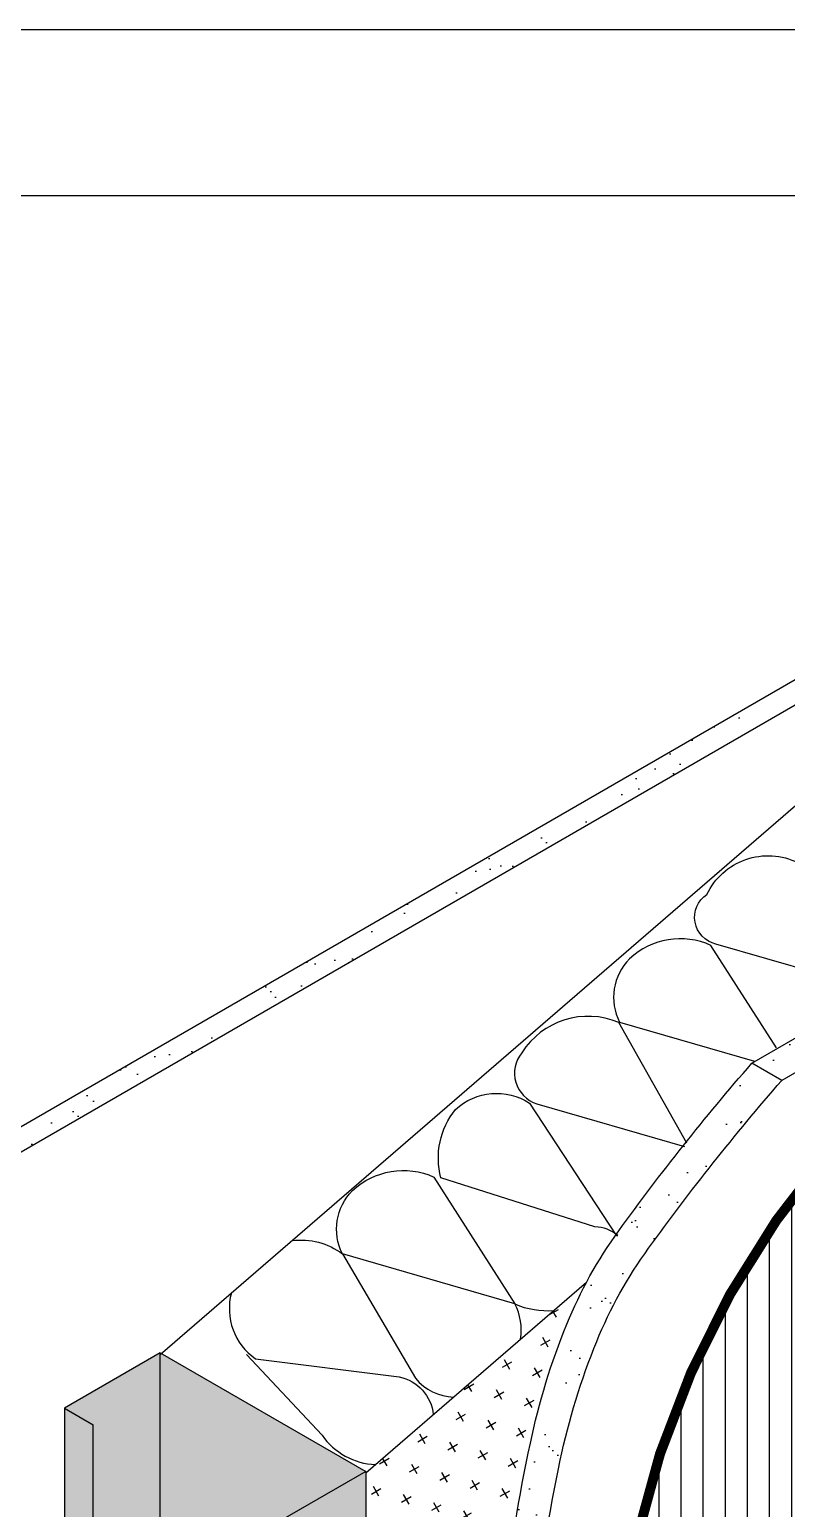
# Model space of a CAD drawing. Extents: x 0 to 51, y -0.2 to 65.8.
# Drawn here: x 12.3 to 19.15, y 52.47 to 65.85 of the extents above; entities that cross this region are included whole.
import ezdxf

# ---------------------------------------------------------------- set-up
doc = ezdxf.new("R2010")
doc.units = 0
doc.header["$LTSCALE"] = 1.5
doc.header["$MEASUREMENT"] = 0
doc.linetypes.add('DASHED', pattern=[0.75, 0.5, -0.25])
doc.layers.get('DEFPOINTS').update_dxf_attribs({"linetype": 'CONTINUOUS'})
for name, color, linetype in [('INSULATION', 40, 'CONTINUOUS'), ('STRUCTURE', 252, 'CONTINUOUS'), ('STRUCTURE_SHADING', 254, 'CONTINUOUS'), ('TYVEK', 160, 'DASHED'), ('W', 7, 'CONTINUOUS')]:
    doc.layers.add(name, color=color, linetype=linetype)
pattern_1 = [(37.50000000000001, (106.1620206132676, 3.387939527918896), (-0.01574833952740204, 0.4817059422532897), [0, -0.38, 0, -0.425, 0, -0.40625]), (7.499999999999999, (106.1620206132676, 3.387939527918896), (0.4424441763169318, 0.7055365163074351), [0, -0.205, 0, -0.3425, 0, -0.13125]), (327.5, (105.8545206132676, 3.387939527918896), (0.7785354654378738, 0.001414763384241124), [0, -0.125, 0, -0.45, 0, -0.5875]), (317.5, (105.8545206132676, 3.387939527918896), (0.7515316511430733, 0.2194188912335623), [0, -0.0625, 0, -0.295, 0, -0.3375])]

msp = doc.modelspace()

# ---------------------------------------------------------------- hatches: boundary and pattern name
at = {"layer": 'INSULATION', "linetype": 'CONTINUOUS'}
h = msp.add_hatch(dxfattribs=at)
h.set_pattern_fill('CROSS', color=256, scale=0.8, angle=30, style=0)
h.set_pattern_definition([(30, (106.1620206132676, 3.387939527918896), (0.07320508075688777, 0.2732050807568878), [0.1, -0.3]), (120, (106.2303218834568, 3.369638257729676), (-0.2732050807568877, 0.07320508075688778), [0.09999999999999988, -0.2999999999999995])])
h.paths.add_polyline_path([(16.83552015420069, 53.06008281279224, -0.04506024657635373), (17.16535616292914, 54.13543336054689, -0.02613215108120839), (17.34384904202179, 54.51464835207209), (15.34528011567288, 52.78876314595549), (15.34528011567288, 48.83095442401702, 0.01378504755350155), (15.86672125420152, 49.53523405468882, 0.05565526587535749), (16.19564605519265, 50.13939632931945, 0.02091384948871565), (16.39206275847847, 50.68502447485158, 0.04479910819463601), (16.58961337166038, 51.59323379917341, -0.02073115222964427)])
at = {"layer": 'STRUCTURE', "linetype": 'CONTINUOUS'}
h = msp.add_hatch(dxfattribs=at)
h.set_pattern_fill('AR-SAND', color=256, scale=0.25, style=0)
h.set_pattern_definition(pattern_1)
h.paths.add_polyline_path([(23.3395711400328, 62.10903702115419), (23.14099391069398, 62.22532851201645), (10.41934127631632, 54.88047893902188), (10.61791850565513, 54.7641874481596)])
h = msp.add_hatch(dxfattribs=at)
h.set_pattern_fill('AR-SAND', color=256, scale=0.25, style=0)
h.set_pattern_definition(pattern_1)
h.paths.add_polyline_path([(16.86024631034302, 51.43698379917341, -0.02073115222964427), (17.10615309288333, 52.90383281279224, -0.04506024657635373), (17.43598910161178, 53.97918336054689, -0.06032015627787331), (17.90534220913217, 54.8218943387817, -0.02256722528568555), (19.1092249378343, 56.3385624075384), (18.83859199915169, 56.4948124075384, 0.02256722528565227), (17.63470927045122, 54.97814433878403, 0.06032015627807897), (17.16535616292897, 54.13543336054652, 0.04506024657631969), (16.83552015420079, 53.06008281279268, 0.02073115222964958), (16.58961337166038, 51.59323379917347, -0.04479910819462923), (16.39206275847854, 50.68502447485177, -0.0209138494887252), (16.19564605519265, 50.13939632931937, -0.05565526587534104), (15.86672125420159, 49.53523405468896, -0.01612494577826756), (15.25296494511403, 48.71432901744614, -0.03370422444087456), (14.74549472599325, 48.16037313321444), (13.72044409277537, 47.18262817420068), (13.22949007315731, 46.91473419470866), (13.50012301183996, 46.75848419470866), (13.99107703145789, 47.02637817420068), (15.01612766467589, 48.00412313321444, 0.03370422444086479), (15.52359788379654, 48.55807901744597, 0.01612494577826873), (16.13735419288416, 49.37898405468882, 0.05565526587535749), (16.46627899387529, 49.98314632931945, 0.02091384948871565), (16.66269569716111, 50.52877447485158, 0.04479910819463601)])
h.paths.add_polyline_path([(26.22177564621803, 60.4449954736486), (25.93657418452433, 60.6009839408835), (18.83859199915169, 56.4948124075384), (19.10922493783428, 56.3385624075384)])
at = {"layer": 'STRUCTURE_SHADING', "linetype": 'CONTINUOUS'}
h = msp.add_hatch(color=256, dxfattribs=at)
h.paths.add_polyline_path([(15.34528011567288, 52.80194103234714), (14.47925471188844, 52.30194103234702), (14.47925471188844, 47.90641998861562), (14.74549472599325, 48.16037313321444, 0.03370422444086459), (15.2529649451139, 48.71432901744597, 0.002339378220420443), (15.34528011567288, 48.83095442401702)])
h.paths.add_polyline_path([(14.47925471188844, 52.30194103234702), (14.21944709075311, 52.45194103234703), (14.21944709075311, 47.65860238463933), (14.47925471188844, 47.9064199886156)], flags=17)
h.paths.add_polyline_path([(14.21944709075311, 52.45194103234703), (14.47925471188845, 52.30194103234702), (15.34528011567288, 52.80194103234711), (13.49569710729011, 53.86979828012536), (13.48655158172394, 53.86190056538123), (13.48655158172393, 47.05500238226259), (13.72044409277528, 47.18262817420068), (14.21944709075311, 47.65860238463934)])
h.paths.add_polyline_path([(13.48655158172394, 53.87507845177289), (12.62052617793961, 53.37507845177283), (12.88033379907494, 53.22507845177284), (12.88033379907494, 39.73340068612219), (13.22949007315732, 39.93498615495291), (13.22949007315731, 46.91473419470866), (13.48655158172393, 47.05500238226259)])
h.paths.add_polyline_path([(12.88033379907495, 53.22507845177284), (12.62052617793963, 53.37507845177281), (12.62052617793961, 39.58340068612194), (12.88033379907494, 39.43340068612194)])
at = {"layer": 'TYVEK', "linetype": 'CONTINUOUS'}
h = msp.add_hatch(dxfattribs=at)
h.set_pattern_fill('_USER', color=23, scale=0.2, angle=90, style=0, pattern_type=0)
h.set_pattern_definition([(90, (0, 0), (-0.2, 1.224646799147353e-17), [])])
edge = h.paths.add_edge_path(flags=16)
edge.add_arc((15.20486344787173, 45.99845781676903), 0.1236384612046913, 182.965864919179, 299.2642124522732)
edge.add_arc((15.16639932356046, 46.14770056537937), 0.2754690588207467, 291.0409942473933, 368.9590057526102)
edge.add_arc((15.3197950224565, 46.1849824156256), 0.118845422004821, 2.708658704977921, 117.2913412950248)
edge.add_arc((15.36335208917642, 46.02427833688044), 0.2837961659147675, 110.211875446986, 186.5185032252826)
edge = h.paths.add_edge_path(flags=16)
edge.add_arc((22.28540582456775, 57.11341758412424), 0.1236384612046967, 182.9658649191789, 299.2642124522687)
edge.add_arc((22.24694170025647, 57.26266033273456), 0.27546905882074, 291.0409942473938, 368.9590057526106)
edge.add_arc((22.40033739915251, 57.29994218298081), 0.118845422004815, 2.708658704971199, 117.2913412950211)
edge.add_arc((22.44389446587243, 57.13923810423565), 0.2837961659147603, 110.2118754469862, 186.518503225284)
edge = h.paths.add_edge_path(flags=16)
edge.add_arc((15.2048634478717, 38.95992321705247), 0.1236384612046981, 182.9658649191756, 299.264212452268)
edge.add_arc((15.16639932356043, 39.10916596566282), 0.2754690588207567, 291.0409942473905, 368.9590057526073)
edge.add_arc((15.31979502245646, 39.14644781590905), 0.1188454220048295, 2.708658704974297, 117.2913412950256)
edge.add_arc((15.36335208917638, 38.98574373716389), 0.2837961659147609, 110.2118754469865, 186.5185032252841)
h.paths.add_polyline_path([(17.66061326135264, 42.93840782372975), (17.66061326135264, 43.00447967887354)], flags=16)
edge = h.paths.add_edge_path()
edge.add_line((26.21665180010597, 53.39818597758214), (26.21665180010597, 60.08429479132846))
edge.add_line((26.21665180010597, 60.08429479132846), (22.07138703004189, 57.69102506046965))
edge.add_arc((28.87200258773617, 45.08379244747263), 14.3244785636954, 118.3433890192903, 121.8367116896234)
edge.add_arc((25.7318330690601, 50.42975646516901), 8.127774684851246, 122.9100498476105, 172.9724392873511)
edge.add_arc((10.99931707202128, 52.32110366562576), 6.725876666030017, 292.5529671337997, 352.3363976587753, ccw=False)
edge.add_line((13.57894198472202, 46.10958595765609), (13.57894198472202, 36.80865921515232))
edge.add_line((13.57894198472202, 36.80865921515232), (19.01612428165539, 39.94781787791987))
edge.add_line((18.92834780964634, 39.99849564766281), (19.0161242816554, 39.94781787791986))
edge.add_line((18.92834780964634, 43.73637687062661), (18.92834780964633, 39.99849564766281))
edge.add_line((18.92834780964633, 43.73637687062661), (18.7555968455213, 43.63662779814316))
edge.add_line((18.7555968455213, 43.63662779814316), (18.7555968455213, 43.57057338833534))
edge.add_line((18.7555968455213, 43.57057338833534), (17.66061545453286, 42.93840901556327))
edge.add_line((17.66061545453286, 42.93840901556327), (17.66058396341251, 43.0044489780574))
edge.add_line((17.66058396341251, 43.0044489780574), (16.36039045814371, 42.2536971842457))
edge.add_line((16.36039045814371, 42.2536971842457), (16.36033367087751, 42.18767051606432))
edge.add_line((16.36029085221745, 42.25373818592598), (16.36029085221745, 42.18766633078224))
edge.add_line((16.36033367087751, 42.18767051606432), (15.26530258302583, 41.55547745185817))
edge.add_line((15.26530258302583, 41.62137654636013), (15.26530258302583, 41.55547745185817))
edge.add_line((15.26530258302583, 41.62137654636013), (14.91348186696234, 41.41822983580171))
edge.add_line((14.91348186696234, 41.41822983580171), (14.9132438977248, 42.68266878117416))
edge.add_line((14.9132438977248, 42.68266878117416), (15.26530258302583, 42.88592995790327))
edge.add_line((15.26530223391847, 42.88592975634604), (15.26512512300199, 44.38346309853792))
edge.add_line((15.26512512300199, 44.38346309853792), (14.91324416479578, 44.18030453259486))
edge.add_line((14.91331823735826, 44.17997106957223), (14.91323460520246, 45.44486124164099))
edge.add_line((14.91324416479578, 45.44468807654939), (15.26497557665901, 45.64792854921239))
edge.add_line((15.26497557665901, 45.64792854921239), (15.2649677907699, 45.71376090321577))
edge.add_line((16.36391209232431, 46.34830830123604), (15.2649677907699, 45.71376090321577))
edge.add_line((16.36391209232431, 46.34830830123604), (16.3638553505066, 46.28233447609615))
edge.add_line((16.3638553505066, 46.28233447609615), (17.6586644509984, 47.029854438775))
edge.add_line((17.6586644509984, 47.029854438775), (17.65863304791721, 47.09570977455345))
edge.add_line((18.7555968455213, 47.72911359903075), (17.65863304791721, 47.09570977455345))
edge.add_line((18.7555968455213, 47.72911359903075), (18.7555968455213, 47.66313610346476))
edge.add_line((18.92834780964635, 47.76286879317668), (18.7555968455213, 47.66313610346476))
edge.add_line((18.92834780964635, 47.76286879317668), (18.92834780964635, 48.12940842713031))
edge.add_line((19.84862049635315, 49.72160139015252), (18.92834780964635, 48.12940842713032))
edge.add_line((19.84862049635316, 49.72160139015252), (26.21665180010597, 53.39818597758214))

# ---------------------------------------------------------------- linework, layer by layer
at = {"layer": 'DEFPOINTS'}
msp.add_line((-1.06581410364015e-14, 65.84534034634707), (51, 65.84534034634707), dxfattribs=at)
at = {"layer": 'INSULATION'}
for points in [[(13.48655158172394, 53.86190056538123), (19.61138816362573, 59.15106758245147), (19.73247203339183, 59.22097538725546)], [(15.34528011567288, 52.78876314595548), (17.34384904202179, 54.51464835207209)]]:
    msp.add_lwpolyline(points, dxfattribs=at)
for points in [[(19.93408917751927, 57.1390382578709, 0.03099049943975681), (19.896427318181, 57.1749837996588), (18.51449444154409, 57.573846513894, -0.6628890130937112), (18.4329247509408, 58.0217223657508, -0.4196590541152578), (19.25648083116306, 58.3090257602582), (19.896427318181, 57.1749837996588, 0.01957912682887963), (19.95261066805517, 57.1497316454176)], [(19.06205932298192, 56.63557158661228), (18.46936890491247, 57.5616355609373, 0.3022487078637421), (17.73294801569736, 57.43997835270616, 0.3254773018761407), (17.64247707142832, 56.86712628951107), (18.86448660613422, 56.51332897977036)], [(18.25105544724047, 55.77116936575158), (17.63464252464786, 56.86350776194023, 0.3678650593396964), (16.75806675575359, 56.58939236801185, 0.5266669533475435), (16.89265613502891, 56.12832851557604), (18.22863088074394, 55.74273054462221)], [(17.62552831729937, 54.93733066449206, 0.1815913974806574), (17.42005723856769, 55.0148668289058), (16.02614674074238, 55.45861027972872, -0.2399330181346201), (16.15810285379183, 56.07713640748212, -0.341801554806941), (16.82890342389391, 56.13529638432555), (17.60823270876625, 54.94226648701973, 0.00814200258211469), (17.62371209450535, 54.93468189701979)], [(16.74704989818579, 53.99927617761761, 0.1520209387612647), (16.69605106782424, 54.31925735116274), (15.13550219612321, 54.77106887705198, -0.3254773018761408), (15.22597314039223, 55.34392094024712, -0.3022487078637421), (15.96239402960737, 55.46557814847824), (16.69605106782424, 54.31925735116274, 0.1302370909534104), (17.04879103467363, 54.25984790805702)], [(14.67896842815603, 54.8916246682877, -0.1933394415713016), (15.13550219612321, 54.77106887705198), (15.79677900970154, 53.64594644853403, 0.2217572324355131), (16.14105356893232, 53.47596167701131)], [(14.1301447957356, 54.41768225105418, 0.3168064566488975), (14.34971982172698, 53.8215325051922), (15.6497750791024, 53.65800554312838, -0.3263128769106501), (15.95730530375722, 53.31728393098299)], [(14.26835707993826, 53.85922165637233), (14.95016316687881, 53.13019994090993, 0.2310327097442482), (15.43323638629283, 52.86471870808136)]]:
    msp.add_lwpolyline(points, format="xyb", dxfattribs=at)
at = {"layer": 'STRUCTURE'}
for p, q in [((10.41934127631629, 54.88047893902188), (23.14099391069396, 62.22532851201647)), ((10.61791850565513, 54.76418744815958), (23.3395711400328, 62.10903702115419)), ((18.83859199915167, 56.49481240753841), (25.93145556569073, 60.59802282793676)), ((26.21665180010596, 60.44203721971651), (19.1092249378343, 56.3385624075384)), ((13.48655158172394, 53.87507845177287), (12.62052617793961, 53.37507845177283)), ((15.34528011567288, 52.80194103234712), (14.47925471188844, 52.30194103234702))]:
    msp.add_line(p, q, dxfattribs=at)
at = {"layer": 'STRUCTURE', "linetype": 'CONTINUOUS'}
for p, q in [((19.1092249378343, 56.3385624075384), (18.83859199915169, 56.49481240753841)), ((13.48655158172393, 47.05500238226258), (13.48655158172394, 53.87507845177287)), ((13.48655158172394, 53.87507845177287), (15.34528011567288, 52.80194103234712)), ((12.62052617793961, 53.37507845177283), (12.88033379907495, 53.22507845177284)), ((12.62052617793962, 53.37507845177281), (12.62052617793961, 39.58340068612194)), ((12.88033379907494, 39.43340068612194), (12.88033379907495, 53.22507845177284)), ((15.34528011567288, 52.80194103234712), (15.34528011567288, 48.83095442401702))]:
    msp.add_line(p, q, dxfattribs=at)
at = {"layer": 'STRUCTURE'}
for points in [[(13.72044409277531, 47.18262817420068), (14.74549472599325, 48.16037313321444, 0.03370422444086459), (15.2529649451139, 48.71432901744597, 0.01612494577826852), (15.86672125420152, 49.53523405468882, 0.05565526587535752), (16.19564605519265, 50.13939632931945, 0.02091384948871563), (16.39206275847847, 50.68502447485158, 0.04479910819463599), (16.58961337166038, 51.59323379917341, -0.02073115222964426), (16.83552015420069, 53.06008281279225, -0.04506024657635373), (17.16535616292914, 54.13543336054689, -0.06032015627787327), (17.63470927044953, 54.9781443387817, -0.02256722528568792), (18.8385919991518, 56.49481240753854)], [(13.99107703145795, 47.02637817420068), (15.01612766467589, 48.00412313321444, 0.03370422444086459), (15.52359788379654, 48.55807901744597, 0.01612494577826852), (16.13735419288415, 49.37898405468882, 0.05565526587535752), (16.46627899387529, 49.98314632931945, 0.02091384948871563), (16.66269569716111, 50.52877447485158, 0.04479910819463599), (16.86024631034302, 51.43698379917341, -0.02073115222964426), (17.10615309288333, 52.90383281279225, -0.04506024657635373), (17.43598910161178, 53.97918336054689, -0.06032015627787327), (17.90534220913217, 54.8218943387817, -0.02256722528568792), (19.10922493783444, 56.33856240753854)]]:
    msp.add_lwpolyline(points, format="xyb", dxfattribs=at)
at = {"layer": 'TYVEK', "color": 23, "const_width": 0.09}
msp.add_lwpolyline([(26.21665180010597, 53.39818597758214), (26.21665180010597, 60.08429479132846), (22.07138703004189, 57.69102506046965, 0.01524367616600851), (21.31583660133116, 57.25322307128018, 0.2219802846438513), (17.66511898571805, 51.42416343684601, -0.2669366406480506), (13.57894198472202, 46.10958595765609), (13.57894198472202, 36.80865921515232), (19.01612428165539, 39.94781787791987)], format="xyb", dxfattribs=at)
at = {"layer": 'W'}
msp.add_lwpolyline([(1.499999999999984, 64.34534034634707), (49.5, 64.34534034634707), (49.5, 1.345340346347058), (1.499999999999984, 1.345340346347058)], close=True, dxfattribs=at)

doc.saveas('drawing.dxf')
